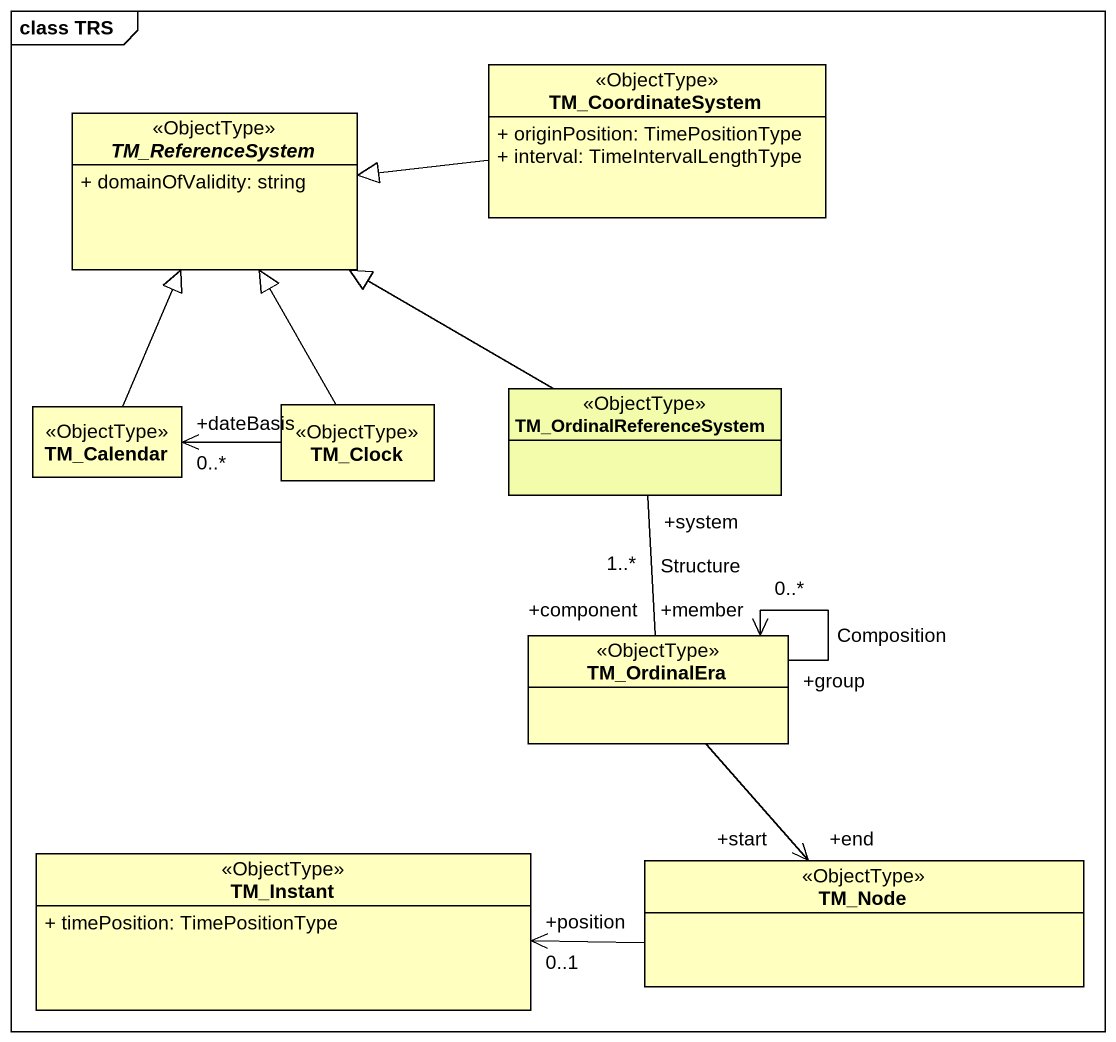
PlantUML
@startuml
mainframe class TRS
hide circle
hide empty members
skinparam classAttributeIconSize 0
abstract class TM_ReferenceSystem <<ObjectType>> #FFFFBF {
  + domainOfValidity: string
}
class TM_CoordinateSystem <<ObjectType>> #FFFFBF {
  + originPosition: TimePositionType
  + interval: TimeIntervalLengthType
}
class TM_Calendar <<ObjectType>> #FFFFBF
class TM_Clock <<ObjectType>> #FFFFBF
class TM_OrdinalReferenceSystem <<ObjectType>> #F2FCAB
class TM_OrdinalEra <<ObjectType>> #FFFFBF
class TM_Instant <<ObjectType>> #FFFFBF {
  + timePosition: TimePositionType
}
class TM_Node <<ObjectType>> #FFFFBF
TM_CoordinateSystem -left-|> TM_ReferenceSystem
TM_Calendar -up-|> TM_ReferenceSystem
TM_Clock -up-|> TM_ReferenceSystem
TM_Clock -left-> "+dateBasis\n0..*" TM_Calendar
TM_OrdinalReferenceSystem -left-|> TM_ReferenceSystem
TM_OrdinalReferenceSystem "+system" -- "+component\n1..*" TM_OrdinalEra : Structure
TM_OrdinalEra "+group" --> "+member\n0..*" TM_OrdinalEra : Composition
TM_OrdinalEra --> "+end" TM_Node
TM_OrdinalEra --> "+start" TM_Node
TM_Instant "+position\n0..1" <-right- TM_Node
@enduml
